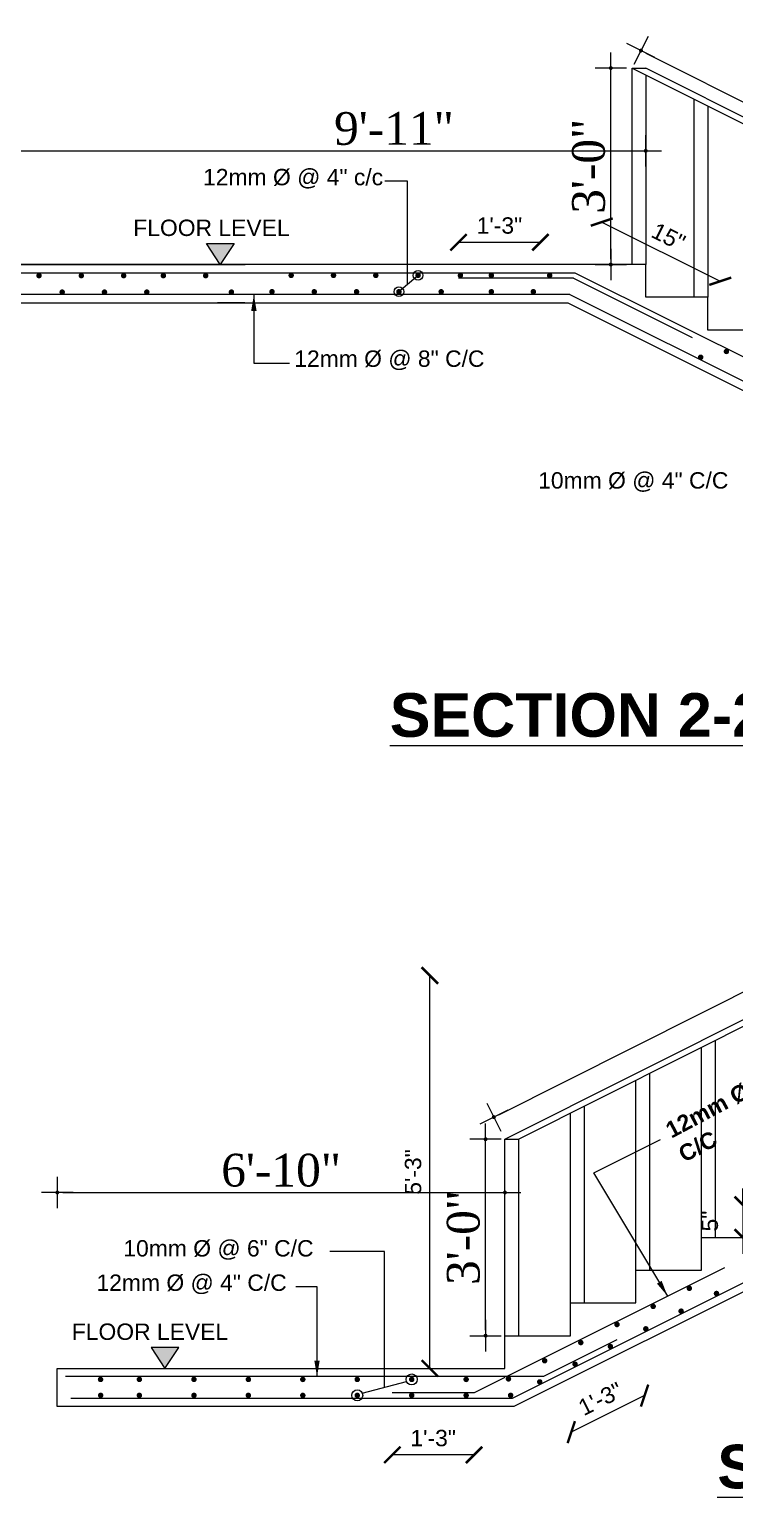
# Model space of a CAD drawing. Header units: inches. Extents: x -98933 to 1585249, y -3352739 to 192771.
# Drawn here: x 65648.6 to 65777.8, y 49951.2 to 50221 of the extents above; entities that cross this region are included whole.
import ezdxf

# ---------------------------------------------------------------- set-up
doc = ezdxf.new("R2010")
doc.units = ezdxf.units.IN
doc.header["$MEASUREMENT"] = 0
doc.header["$PDMODE"] = 35
doc.layers.get('0').update_dxf_attribs({"lineweight": 0})
doc.layers.get('Defpoints').update_dxf_attribs({"lineweight": 0})
for name, color, linetype, lineweight in [('DIM', 7, 'Continuous', 0), ('Dimen', 252, 'Continuous', 18), ('HATCH', 252, 'Continuous', 0), ('Layer1', 134, 'Continuous', 0), ('Masjid', 222, 'Continuous', 0), ('ROD', 10, 'Continuous', 0), ('Stair', 171, 'Continuous', 0), ('TAXT', 7, 'Continuous', 0), ('Text', 7, 'Continuous', 0)]:
    doc.layers.add(name, color=color, linetype=linetype, lineweight=lineweight)
doc.layers.add('SRAIRTEXT', color=7, linetype='Continuous')
doc.styles.add('AA', font='arial.ttf')
doc.styles.add('ARIAL', font='times.ttf')
doc.styles.get("Standard").update_dxf_attribs({"font": 'arialbd.ttf', "height": 24})
doc.styles.add('SX', font='arial.ttf')
doc.dimstyles.new('1-4', dxfattribs={"dimtxt": 20, "dimasz": 4, "dimexe": 3, "dimexo": 3, "dimgap": 0.25, "dimtad": 1, "dimdec": 1, "dimzin": 3, "dimdsep": 46, "dimlunit": 4, "dimtxsty": 'Standard', "dimblk": 'errrre', "dimcen": 4, "dimse1": 1, "dimse2": 1, "dimclrd": 256, "dimclre": 256, "dimclrt": 7, "dimadec": 0, "dimazin": 0, "dimtfac": 0.9, "dimtdec": 1, "dimtix": 1, "dimtmove": 2, "dimatfit": 3, "dimfxl": 3, "dimtolj": 1, "dimtzin": 0, "dimlwd": -1, "dimlwe": -1, "dimarcsym": 0})
doc.dimstyles.new('DIM1', dxfattribs={"dimtxt": 15, "dimasz": 24, "dimexe": 0, "dimexo": 0, "dimgap": 20, "dimtad": 0, "dimdec": 0, "dimzin": 3, "dimdsep": 46, "dimlunit": 3, "dimtxsty": 'SX', "dimblk": 'OPEN30', "dimcen": 0, "dimse1": 1, "dimse2": 1, "dimclrd": 256, "dimclrt": 2, "dimadec": 0, "dimazin": 0, "dimtfac": 1, "dimtdec": 0, "dimtmove": 2, "dimatfit": 0, "dimldrblk": 'OPEN30', "dimfxl": 1, "dimtvp": 1, "dimtolj": 1, "dimtzin": 3, "dimlwd": -1, "dimarcsym": 0})
doc.dimstyles.new('X-SECTION', dxfattribs={"dimtxt": 2, "dimasz": 1.5, "dimexe": 1, "dimexo": 1, "dimgap": 1, "dimtad": 1, "dimdec": 1, "dimzin": 3, "dimdsep": 46, "dimlunit": 4, "dimtxsty": 'Standard', "dimblk1": 'ARCHTICK', "dimblk2": 'ARCHTICK', "dimsah": 1, "dimcen": 0.09375, "dimdle": 1, "dimclrd": 6, "dimclre": 6, "dimclrt": 6, "dimadec": 0, "dimazin": 0, "dimtfac": 1, "dimtdec": 1, "dimtofl": 0, "dimtmove": 1, "dimatfit": 3, "dimfxl": 3, "dimtolj": 1, "dimtzin": 0, "dimlwd": -1, "dimlwe": -1, "dimarcsym": 0})

# ---------------------------------------------------------------- blocks, each defined once
blk = doc.blocks.new('_ArchTick')
at = {"color": 0, "linetype": 'ByBlock', "const_width": 0.15}
blk.add_lwpolyline([(-0.5, -0.5), (0.5, 0.5)], dxfattribs=at)
blk = doc.blocks.new('*D721')
at = {"layer": 'Defpoints', "color": 0, "ltscale": 30, "transparency": 16777216}
for p in [(33293.81, 34074.28), (33320.66, 34073.71), (33315.51, 34063.42)]:
    blk.add_point(p, dxfattribs=at)
at = {"layer": 'TAXT', "ltscale": 30, "transparency": 16777216}
blk.add_line((33298.95, 34084.56), (33320.66, 34073.71), dxfattribs=at)
at = {"layer": 'TAXT', "ltscale": 30, "transparency": 16777216, "xscale": 3, "yscale": 3, "zscale": 3}
for p, rotation in [((33298.95, 34084.56), 153.4349488229143), ((33320.66, 34073.71), 333.4349488229143)]:
    blk.add_blockref('_ArchTick', p, dxfattribs=dict(at, rotation=rotation))
at = {"layer": 'TAXT', "ltscale": 30, "transparency": 16777216, "insert": (33311.17, 34081.87), "char_height": 3, "attachment_point": 5, "rotation": 333.4349, "style": 'SX'}
blk.add_mtext('\\A1;15"', dxfattribs=at)
blk = doc.blocks.new('*D724')
at = {"layer": 'Defpoints', "color": 0, "ltscale": 30, "transparency": 16777216}
for p in [(33287.71, 34080.85), (33272.71, 34074.28), (33287.71, 34074.28)]:
    blk.add_point(p, dxfattribs=at)
at = {"layer": 'TAXT', "ltscale": 30, "transparency": 16777216}
blk.add_line((33272.71, 34080.85), (33287.71, 34080.85), dxfattribs=at)
at = {"layer": 'TAXT', "ltscale": 30, "transparency": 16777216, "xscale": 3, "yscale": 3, "zscale": 3, "rotation": 180}
blk.add_blockref('_ArchTick', (33272.71, 34080.85), dxfattribs=at)
at = {"layer": 'TAXT', "ltscale": 30, "transparency": 16777216, "xscale": 3, "yscale": 3, "zscale": 3}
blk.add_blockref('_ArchTick', (33287.71, 34080.85), dxfattribs=at)
at = {"layer": 'TAXT', "ltscale": 30, "transparency": 16777216, "insert": (33280.21, 34083.91), "char_height": 3, "attachment_point": 5, "style": 'SX'}
blk.add_mtext('\\A1;1\'-3"', dxfattribs=at)
blk = doc.blocks.new('*D725')
at = {"layer": 'Defpoints', "color": 0, "ltscale": 30, "transparency": 16777216}
for p in [(33307.01, 34076.78), (33452.16, 34076.78), (33438.4, 34004.78)]:
    blk.add_point(p, dxfattribs=at)
at = {"layer": 'TAXT', "ltscale": 30, "transparency": 16777216}
blk.add_line((33452.16, 34004.78), (33452.16, 34076.78), dxfattribs=at)
at = {"layer": 'TAXT', "ltscale": 30, "transparency": 16777216, "xscale": 3, "yscale": 3, "zscale": 3}
for p, rotation in [((33452.16, 34076.78), 90), ((33452.16, 34004.78), 270)]:
    blk.add_blockref('_ArchTick', p, dxfattribs=dict(at, rotation=rotation))
at = {"layer": 'TAXT', "ltscale": 30, "transparency": 16777216, "insert": (33449.09, 34040.78), "char_height": 3, "attachment_point": 5, "rotation": 90, "style": 'SX'}
blk.add_mtext('\\A1;5\'-3"', dxfattribs=at)
blk = doc.blocks.new('*D714')
at = {"layer": 'Defpoints', "color": 0, "ltscale": 30, "transparency": 16777216}
for p in [(33301.7, 33879.7), (33288.28, 33872.99), (33293.37, 33862.81)]:
    blk.add_point(p, dxfattribs=at)
at = {"layer": 'TAXT', "ltscale": 30, "transparency": 16777216}
blk.add_line((33306.79, 33869.51), (33293.37, 33862.81), dxfattribs=at)
at = {"layer": 'TAXT', "ltscale": 30, "transparency": 16777216, "xscale": 3, "yscale": 3, "zscale": 3}
for p, rotation in [((33306.79, 33869.51), 26.56505117707803), ((33293.37, 33862.81), 206.565051177078)]:
    blk.add_blockref('_ArchTick', p, dxfattribs=dict(at, rotation=rotation))
at = {"layer": 'TAXT', "ltscale": 30, "transparency": 16777216, "insert": (33298.71, 33868.9), "char_height": 3, "attachment_point": 5, "rotation": 26.5651, "style": 'SX'}
blk.add_mtext('\\A1;1\'-3"', dxfattribs=at)
blk = doc.blocks.new('*D715')
at = {"layer": 'Defpoints', "color": 0, "ltscale": 30, "transparency": 16777216}
for p in [(33260.57, 33869.99), (33275.57, 33869.99), (33260.57, 33858.65)]:
    blk.add_point(p, dxfattribs=at)
at = {"layer": 'TAXT', "ltscale": 30, "transparency": 16777216}
blk.add_line((33275.57, 33858.65), (33260.57, 33858.65), dxfattribs=at)
at = {"layer": 'TAXT', "ltscale": 30, "transparency": 16777216, "xscale": 3, "yscale": 3, "zscale": 3, "rotation": 180}
blk.add_blockref('_ArchTick', (33260.57, 33858.65), dxfattribs=at)
at = {"layer": 'TAXT', "ltscale": 30, "transparency": 16777216, "xscale": 3, "yscale": 3, "zscale": 3}
blk.add_blockref('_ArchTick', (33275.57, 33858.65), dxfattribs=at)
at = {"layer": 'TAXT', "ltscale": 30, "transparency": 16777216, "insert": (33268.07, 33861.71), "char_height": 3, "attachment_point": 5, "style": 'SX'}
blk.add_mtext('\\A1;1\'-3"', dxfattribs=at)
blk = doc.blocks.new('*D717')
at = {"layer": 'Defpoints', "color": 0, "ltscale": 30, "transparency": 16777216}
for p in [(33267.46, 33946.49), (33412.6, 33946.49), (33281.22, 33874.49)]:
    blk.add_point(p, dxfattribs=at)
at = {"layer": 'TAXT', "ltscale": 30, "transparency": 16777216}
blk.add_line((33267.46, 33874.49), (33267.46, 33946.49), dxfattribs=at)
at = {"layer": 'TAXT', "ltscale": 30, "transparency": 16777216, "xscale": 3, "yscale": 3, "zscale": 3}
for p, rotation in [((33267.46, 33946.49), 90), ((33267.46, 33874.49), 270)]:
    blk.add_blockref('_ArchTick', p, dxfattribs=dict(at, rotation=rotation))
at = {"layer": 'TAXT', "ltscale": 30, "transparency": 16777216, "insert": (33264.4, 33910.49), "char_height": 3, "attachment_point": 5, "rotation": 90, "style": 'SX'}
blk.add_mtext('\\A1;5\'-3"', dxfattribs=at)
blk = doc.blocks.new('*D720')
at = {"layer": 'Defpoints', "color": 0, "ltscale": 30, "transparency": 16777216}
for p in [(33329.22, 33904.49), (33324.78, 33898.49), (33329.22, 33898.49)]:
    blk.add_point(p, dxfattribs=at)
at = {"layer": 'TAXT', "ltscale": 30, "transparency": 16777216}
for p, q in [((33324.78, 33904.49), (33324.78, 33907.49)), ((33324.78, 33904.49), (33324.78, 33898.49)), ((33324.78, 33898.49), (33324.78, 33895.49))]:
    blk.add_line(p, q, dxfattribs=at)
at = {"layer": 'TAXT', "ltscale": 30, "transparency": 16777216, "xscale": 3, "yscale": 3, "zscale": 3}
for p, rotation in [((33324.78, 33904.49), 270), ((33324.78, 33898.49), 90)]:
    blk.add_blockref('_ArchTick', p, dxfattribs=dict(at, rotation=rotation))
at = {"layer": 'TAXT', "ltscale": 30, "transparency": 16777216, "insert": (33318.76, 33901.49), "char_height": 3, "attachment_point": 5, "rotation": 90, "style": 'SX'}
blk.add_mtext('\\A1;5"', dxfattribs=at)
blk = doc.blocks.new('dd')
at = {"layer": 'Dimen'}
for p, q in [((0, -2.88), (0, 2.88)), ((-2.88, 0), (2.88, 0))]:
    blk.add_line(p, q, dxfattribs=at)
at = {"layer": 'Dimen', "const_width": 0.36}
blk.add_lwpolyline([(-0.18, 0, 1), (0.18, 0, 1)], format="xyb", close=True, dxfattribs=at)
blk = doc.blocks.new('*D753')
at = {"layer": 'Defpoints', "color": 0, "ltscale": 30, "transparency": 16777216}
for p in [(33304.51, 34112.78), (33437.51, 34049.99), (33435.9, 34046.78)]:
    blk.add_point(p, dxfattribs=at)
at = {"layer": 'TAXT', "ltscale": 30, "transparency": 16777216}
blk.add_line((33307.02, 34115.54), (33436.62, 34050.44), dxfattribs=at)
for p, rotation in [((33306.13, 34115.99), 153.3277114380995), ((33437.51, 34049.99), 333.3277114380995)]:
    blk.add_blockref('dd', p, dxfattribs=dict(at, rotation=rotation))
at = {"layer": 'TAXT', "ltscale": 30, "transparency": 16777216, "insert": (33373.64, 34086.61), "char_height": 6, "attachment_point": 5, "rotation": 333.3277, "style": 'ARIAL'}
blk.add_mtext('\\A1;12\'-3"', dxfattribs=at)
blk = doc.blocks.new('J')
at = {"layer": 'Masjid', "color": 7}
blk.add_lwpolyline([(-12, 0), (12, 0), (12, 48), (-12, 48)], close=True, dxfattribs=at)
for points in [[(0, 48, 0.250732), (-2.27, 42, -0.982957)], [(0, 48, -0.250732), (2.27, 42, 0.982957)], [(-2.27, 42, 0.22816), (-12, 24, -0.061948)], [(2.27, 42, -0.22816), (12, 24, 0.061948)]]:
    blk.add_lwpolyline(points, format="xyb", dxfattribs=at)
blk = doc.blocks.new('errrre')
at = {"layer": 'DIM'}
blk.add_blockref('J', (11664.62, 6372.975), dxfattribs=at)
blk = doc.blocks.new('*D754')
at = {"layer": 'Defpoints', "color": 0, "ltscale": 30, "transparency": 16777216}
for p in [(33300.61, 34112.78), (33304.51, 34112.78), (33304.51, 34076.78)]:
    blk.add_point(p, dxfattribs=at)
at = {"layer": 'TAXT', "ltscale": 30, "transparency": 16777216}
blk.add_line((33300.61, 34077.78), (33300.61, 34111.78), dxfattribs=at)
for p, rotation in [((33300.61, 34112.78), 90), ((33300.61, 34076.78), 270)]:
    blk.add_blockref('dd', p, dxfattribs=dict(at, rotation=rotation))
at = {"layer": 'TAXT', "ltscale": 30, "transparency": 16777216, "insert": (33296.56, 34094.78), "char_height": 6, "attachment_point": 5, "rotation": 90, "style": 'ARIAL'}
blk.add_mtext('\\A1;3\'-0"', dxfattribs=at)
blk = doc.blocks.new('*D755')
at = {"layer": 'Defpoints', "color": 0, "ltscale": 30, "transparency": 16777216}
for p in [(33277.67, 33916.49), (33281.22, 33916.49), (33281.22, 33880.49)]:
    blk.add_point(p, dxfattribs=at)
at = {"layer": 'TAXT', "ltscale": 30, "transparency": 16777216}
blk.add_line((33277.67, 33881.49), (33277.67, 33915.49), dxfattribs=at)
for p, rotation in [((33277.67, 33916.49), 90), ((33277.67, 33880.49), 270)]:
    blk.add_blockref('dd', p, dxfattribs=dict(at, rotation=rotation))
at = {"layer": 'TAXT', "ltscale": 30, "transparency": 16777216, "insert": (33273.62, 33898.49), "char_height": 6, "attachment_point": 5, "rotation": 90, "style": 'ARIAL'}
blk.add_mtext('\\A1;3\'-0"', dxfattribs=at)
blk = doc.blocks.new('*D756')
at = {"layer": 'Defpoints', "color": 0, "ltscale": 30, "transparency": 16777216}
for p in [(33410.57, 33986.54), (33412.6, 33982.49), (33281.22, 33916.49)]:
    blk.add_point(p, dxfattribs=at)
at = {"layer": 'TAXT', "ltscale": 30, "transparency": 16777216}
blk.add_line((33280.08, 33920.99), (33409.68, 33986.09), dxfattribs=at)
for p, rotation in [((33410.57, 33986.54), 26.67228856190049), ((33279.19, 33920.54), 206.6722885619005)]:
    blk.add_blockref('dd', p, dxfattribs=dict(at, rotation=rotation))
at = {"layer": 'TAXT', "ltscale": 30, "transparency": 16777216, "insert": (33343.06, 33957.16), "char_height": 6, "attachment_point": 5, "rotation": 26.6723, "style": 'ARIAL'}
blk.add_mtext('\\A1;12\'-3"', dxfattribs=at)
blk = doc.blocks.new('*D763')
at = {"layer": 'Defpoints', "color": 0, "ltscale": 30, "transparency": 16777216}
for p in [(33281.22, 33906.73), (33199.22, 33874.49), (33281.22, 33874.49)]:
    blk.add_point(p, dxfattribs=at)
at = {"layer": 'TAXT', "ltscale": 30, "transparency": 16777216}
blk.add_line((33200.22, 33906.73), (33280.22, 33906.73), dxfattribs=at)
at = {"layer": 'TAXT', "ltscale": 30, "transparency": 16777216, "rotation": 180}
blk.add_blockref('dd', (33199.22, 33906.73), dxfattribs=at)
at = {"layer": 'TAXT', "ltscale": 30, "transparency": 16777216}
blk.add_blockref('dd', (33281.22, 33906.73), dxfattribs=at)
at = {"layer": 'TAXT', "ltscale": 30, "transparency": 16777216, "insert": (33240.22, 33910.78), "char_height": 6, "attachment_point": 5, "style": 'ARIAL'}
blk.add_mtext('\\A1;6\'-10"', dxfattribs=at)
blk = doc.blocks.new('*D764')
at = {"layer": 'Defpoints', "color": 0, "ltscale": 30, "transparency": 16777216}
for p in [(33307.01, 34097.61), (33187.95, 34076.78), (33307.01, 34076.78)]:
    blk.add_point(p, dxfattribs=at)
at = {"layer": 'TAXT', "ltscale": 30, "transparency": 16777216}
blk.add_line((33188.95, 34097.61), (33306.01, 34097.61), dxfattribs=at)
at = {"layer": 'TAXT', "ltscale": 30, "transparency": 16777216, "rotation": 180}
blk.add_blockref('dd', (33187.95, 34097.61), dxfattribs=at)
at = {"layer": 'TAXT', "ltscale": 30, "transparency": 16777216}
blk.add_blockref('dd', (33307.01, 34097.61), dxfattribs=at)
at = {"layer": 'TAXT', "ltscale": 30, "transparency": 16777216, "insert": (33260.89, 34101.67), "char_height": 6, "attachment_point": 5, "style": 'ARIAL'}
blk.add_mtext('\\A1;9\'-11"', dxfattribs=at)
blk = doc.blocks.new('A$C482318BE')
at = {"layer": 'HATCH', "ltscale": 50}
for points in [[(1075.07, 31.14), (1077.6, 34.98), (1072.53, 34.98)], [(1064.95, -171.15), (1062.42, -167.31), (1067.49, -167.31)]]:
    blk.add_hatch(color=256, dxfattribs=at).paths.add_polyline_path(points)
at = {"layer": 'DIM'}
for p, q in [((1109.39, 46.44), (1105.23, 46.44)), ((1109.39, 27.62), (1109.39, 46.44)), ((1111.32, 29.15), (1107.8, 26.15)), ((1101.09, -175.66), (1109.19, -173.52))]:
    blk.add_line(p, q, dxfattribs=at)
blk.add_lwpolyline([(1105.14, -174.59), (1105.14, -149.74), (1095.12, -149.74)], dxfattribs=at)
for centre in [(1111.32, 29.15), (1107.8, 26.15)]:
    blk.add_circle(centre, 0.886, dxfattribs=at)
at = {"layer": 'DIM', "ltscale": 5}
for centre in [(1110.15, -173.17), (1100.17, -176.09)]:
    blk.add_circle(centre, 1.01, dxfattribs=at)
at = {"layer": 'HATCH', "ltscale": 50}
for points in [[(1072.53, 34.98), (1077.6, 34.98), (1075.07, 31.14), (1075.07, 31.14)], [(1067.49, -167.31), (1062.42, -167.31), (1064.95, -171.15), (1064.95, -171.15)]]:
    blk.add_lwpolyline(points, close=True, dxfattribs=at)
at = {"layer": 'ROD'}
for p, q in [((1033.96, 29.64), (1140.05, 29.64)), ((1139.81, 28.64), (1118.72, 28.64)), ((1139.81, 28.64), (1161.52, 17.78)), ((1140.05, 29.64), (1203.93, -2.3)), ((1139.11, 25.64), (1033.85, 25.64)), ((1139.11, 25.64), (1283.11, -46.36)), ((1272.53, -104.65), (1128.53, -176.65)), ((1167.46, -152.71), (1127.58, -172.65)), ((1147.71, -165.94), (1134.29, -172.65)), ((1134.29, -172.65), (1046.73, -172.65)), ((1127.23, -172.83), (1121.58, -175.65)), ((1128.53, -176.65), (1047.69, -176.65)), ((1121.58, -175.65), (1106.58, -175.65))]:
    blk.add_line(p, q, dxfattribs=at)
at = {"layer": 'ROD', "const_width": 0.5}
for points in [[(1041.63, 29.1, -1), (1042.13, 29.1, -1)], [(1049.38, 29.1, -1), (1049.88, 29.1, -1)], [(1057.13, 29.1, -1), (1057.63, 29.1, -1)], [(1064.41, 29.1, -1), (1064.91, 29.1, -1)], [(1072.16, 29.1, -1), (1072.66, 29.1, -1)], [(1087.82, 29.15, -1), (1088.32, 29.15, -1)], [(1095.57, 29.15, -1), (1096.07, 29.15, -1)], [(1103.32, 29.15, -1), (1103.82, 29.15, -1)], [(1111.07, 29.15, -1), (1111.57, 29.15, -1)], [(1118.82, 29.15, -1), (1119.32, 29.15, -1)], [(1124.49, 29.15, -1), (1124.99, 29.15, -1)], [(1135.67, 29.13, -1), (1135.17, 29.13, -1)], [(1045.87, 26.09, -1), (1046.37, 26.09, -1)], [(1053.62, 26.09, -1), (1054.12, 26.09, -1)], [(1061.37, 26.09, -1), (1061.87, 26.09, -1)], [(1076.87, 26.09, -1), (1077.37, 26.09, -1)], [(1084.3, 26.15, -1), (1084.8, 26.15, -1)], [(1092.05, 26.15, -1), (1092.55, 26.15, -1)], [(1099.8, 26.15, -1), (1100.3, 26.15, -1)], [(1107.55, 26.15, -1), (1108.05, 26.15, -1)], [(1115.3, 26.15, -1), (1115.8, 26.15, -1)], [(1124.49, 26.15, -1), (1124.99, 26.15, -1)], [(1132.18, 26.15, -1), (1132.68, 26.15, -1)], [(1162.83, 14.15, -1), (1163.33, 14.15, -1)], [(1167.55, 15.21, -1), (1168.05, 15.21, -1)], [(1161.25, -156.46, 1), (1160.75, -156.46, 1)], [(1166.23, -157.42, 1), (1165.73, -157.42, 1)], [(1154.63, -159.78, 1), (1154.13, -159.78, 1)], [(1159.75, -160.66, 1), (1159.25, -160.66, 1)], [(1148, -163.1, 1), (1147.5, -163.1, 1)], [(1153.28, -163.9, 1), (1152.78, -163.9, 1)], [(1141.37, -166.42, 1), (1140.87, -166.42, 1)], [(1146.8, -167.14, 1), (1146.3, -167.14, 1)], [(1134.75, -169.75, 1), (1134.25, -169.75, 1)], [(1140.33, -170.38, 1), (1139.83, -170.38, 1)], [(1128.12, -173.07, 1), (1127.62, -173.07, 1)], [(1053.4, -173.17, 1), (1052.9, -173.17, 1)], [(1060.51, -173.17, 1), (1060.01, -173.17, 1)], [(1070.51, -173.17, 1), (1070.01, -173.17, 1)], [(1080.48, -173.17, 1), (1079.98, -173.17, 1)], [(1090.45, -173.17, 1), (1089.95, -173.17, 1)], [(1100.42, -173.17, 1), (1099.92, -173.17, 1)], [(1110.4, -173.17, 1), (1109.9, -173.17, 1)], [(1120.37, -173.17, 1), (1119.87, -173.17, 1)], [(1133.85, -173.62, 1), (1133.35, -173.62, 1)], [(1053.42, -176.09, 1), (1052.92, -176.09, 1)], [(1060.51, -176.09, 1), (1060.01, -176.09, 1)], [(1070.51, -176.09, 1), (1070.01, -176.09, 1)], [(1080.48, -176.09, 1), (1079.98, -176.09, 1)], [(1090.45, -176.09, 1), (1089.95, -176.09, 1)], [(1100.42, -176.09, 1), (1099.92, -176.09, 1)], [(1110.4, -176.09, 1), (1109.9, -176.09, 1)], [(1120.37, -176.09, 1), (1119.87, -176.09, 1)], [(1128.51, -176.09, 1), (1128.01, -176.09, 1)]]:
    blk.add_lwpolyline(points, format="xyb", close=True, dxfattribs=at)
at = {"layer": 'Stair'}
for p, q in [((1033.85, 24.14), (1081.54, 24.14)), ((1074.59, 24.14), (1138.75, 24.14))]:
    blk.add_line(p, q, dxfattribs=at)
for points in [[(1153.02, 31.14), (1033.96, 31.14), (1079.66, 31.14)], [(1153.02, 25.14), (1153.02, 31.14), (1141.64, 31.14)], [(1164.4, 19.14), (1164.4, 25.14), (1153.02, 25.14)], [(1079.55, 24.14), (1074.59, 24.14)], [(1138.75, 24.14), (1282.75, -47.86), (1366.4, -47.86)], [(1366.4, -47.86), (1366.4, -40.86), (1284.4, -40.86), (1284.4, -34.86), (1272.4, -34.86), (1272.4, -28.86), (1260.4, -28.86), (1260.4, -22.86), (1248.4, -22.86), (1248.4, -16.86), (1236.4, -16.86), (1236.4, -10.86), (1224.4, -10.86), (1224.4, -4.86), (1212.4, -4.86), (1212.4, 1.14), (1200.4, 1.14), (1200.4, 7.14), (1188.4, 7.14), (1188.4, 13.14), (1176.4, 13.14), (1176.4, 19.14), (1164.4, 19.14)], [(1272.88, -106.15), (1128.88, -178.15), (1045.23, -178.15)], [(1045.23, -178.15), (1045.23, -171.15), (1127.23, -171.15), (1127.23, -165.15), (1139.23, -165.15), (1139.23, -159.15), (1151.23, -159.15), (1151.23, -153.15), (1163.23, -153.15), (1163.23, -147.15), (1175.23, -147.15), (1175.23, -141.15), (1187.23, -141.15), (1187.23, -135.15), (1199.23, -135.15), (1199.23, -129.15), (1211.23, -129.15), (1211.23, -123.15), (1223.23, -123.15), (1223.23, -117.15), (1235.23, -117.15), (1235.23, -111.15), (1247.23, -111.15)]]:
    blk.add_lwpolyline(points, dxfattribs=at)
at = {"layer": 'TAXT', "ltscale": 30}
for p, q in [((1150.52, 31.14), (1150.52, 67.14)), ((1150.52, 67.14), (1153.02, 67.14)), ((1150.52, 67.14), (1281.9, 1.14)), ((1284.4, 1.14), (1153.02, 67.14)), ((1153.02, 65.88), (1153.02, 31.14)), ((1161.9, 25.14), (1161.9, 61.42)), ((1164.4, 60.16), (1164.4, 25.14)), ((1127.23, -129.15), (1258.61, -63.15)), ((1129.73, -129.15), (1261.11, -63.15)), ((1163.23, -147.15), (1163.23, -112.32)), ((1165.73, -111.07), (1165.73, -147.15)), ((1151.23, -153.15), (1151.23, -118.35)), ((1153.73, -117.15), (1153.73, -153.15)), ((1141.73, -123.15), (1141.73, -159.15)), ((1139.23, -159.15), (1139.23, -124.38)), ((1127.23, -165.15), (1127.23, -129.15)), ((1127.23, -129.15), (1129.73, -129.15)), ((1129.73, -129.15), (1129.73, -165.15))]:
    blk.add_line(p, q, dxfattribs=at)
at = {"layer": 'SRAIRTEXT', "ltscale": 0.1, "insert": (1156.31, -126.41), "char_height": 3, "width": 29.2653, "attachment_point": 1, "rotation": 27.999}
blk.add_mtext('12mm %%C @ 4" C/C   ', dxfattribs=at)
at = {"layer": 'TAXT', "linetype": 'Continuous', "ltscale": 5, "style": 'AA'}
for s, p in [('12mm %%C @ 4" c/c', (1071.93, 45.66)), ('FLOOR LEVEL', (1059.14, 36.37)), ('12mm %%C @ 8" C/C', (1088.63, 12.39)), ('10mm %%C @ 4" C/C', (1133.31, -9.92)), ('10mm %%C @ 6" C/C', (1057.32, -150.64)), ('12mm %%C @ 4" C/C', (1052.4, -156.94)), ('FLOOR LEVEL', (1047.88, -165.92))]:
    blk.add_text(s, height=3, dxfattribs=at).set_placement(p)
at = {"layer": 'Text'}
for s, p in [("%%USECTION 2-2' (%%U2ND FLIGHT %%U)", (1106.13, -55.41)), ("%%USECTION 1-1' ( %%U1ST FLIGHT %%U)", (1166.13, -193.13))]:
    blk.add_text(s, height=8, dxfattribs=at).set_placement(p)
at = {"layer": 'TAXT', "ltscale": 30}
for p1, p2, distance, dimstyle, override, picture, middle in [((1150.52, 67.14), (1281.9, 1.14), 3.6, '1-4', {"dimtxt": 10, "dimfxl": 4, "dimarcsym": 1}, '*D753', (1219.65, 40.97)), ((1150.52, 31.14), (1150.52, 67.14), 3.9, '1-4', {"dimtxt": 10, "dimfxl": 4, "dimarcsym": 1}, '*D754', (1142.57, 49.14)), ((1118.72, 28.64), (1133.72, 28.64), 6.57, 'DIM1', {"dimtxt": 3, "dimasz": 3, "dimgap": 3, "dimlunit": 4, "dimblk": 'ArchTick', "dimclrt": 256, "dimfxl": 4, "dimarcsym": 1}, '*D724', (1126.22, 38.27)), ((1127.23, -129.15), (1258.61, -63.15), 4.53, '1-4', {"dimtxt": 10, "dimfxl": 4, "dimarcsym": 1}, '*D756', (1189.07, -88.48)), ((1127.23, -165.15), (1127.23, -129.15), 3.55, '1-4', {"dimtxt": 10, "dimfxl": 4, "dimarcsym": 1}, '*D755', (1119.63, -147.15)), ((1147.71, -165.94), (1134.29, -172.65), 11.39, 'DIM1', {"dimtxt": 3, "dimasz": 3, "dimgap": 3, "dimlunit": 4, "dimblk": 'ArchTick', "dimclrt": 256, "dimfxl": 4, "dimarcsym": 1}, '*D714', (1144.72, -176.74)), ((1121.58, -175.65), (1106.58, -175.65), 11.34, 'DIM1', {"dimtxt": 3, "dimasz": 3, "dimgap": 3, "dimlunit": 4, "dimblk": 'ArchTick', "dimclrt": 256, "dimfxl": 4, "dimarcsym": 1}, '*D715', (1114.08, -183.93))]:
    dim = blk.add_aligned_dim(p1=p1, p2=p2, distance=distance, dimstyle=dimstyle, override=override, dxfattribs=at)
    dim.commit()
    dim.dimension.update_dxf_attribs({"geometry": picture, "text_midpoint": middle, "insert": (-32153.99, -34045.64)})
for base, p1, p2, picture, middle in [((1153.02, 51.97), (1033.96, 31.14), (1153.02, 31.14), '*D764', (1106.9, 51.97)), ((1127.23, -138.91), (1045.23, -171.15), (1127.23, -171.15), '*D763', (1086.23, -138.91))]:
    dim = blk.add_linear_dim(base=base, p1=p1, p2=p2, dimstyle='1-4', override={"dimtxt": 10, "dimfxl": 4, "dimarcsym": 1}, dxfattribs=at)
    dim.commit()
    dim.dimension.update_dxf_attribs({"geometry": picture, "text_midpoint": middle, "dimtype": 128, "insert": (-32153.99, -34045.64)})
dim = blk.add_aligned_dim(p1=(1139.81, 28.64), p2=(1161.52, 17.78), distance=11.5, text='15"', dimstyle='DIM1', override={"dimtxt": 3, "dimasz": 3, "dimgap": 3, "dimlunit": 4, "dimblk": 'ArchTick', "dimclrt": 256, "dimfxl": 4, "dimarcsym": 1}, dxfattribs=at)
dim.commit()
dim.dimension.update_dxf_attribs({"geometry": '*D721', "text_midpoint": (1157.18, 36.23), "insert": (-32153.99, -34045.64)})
for base, p1, p2, text, picture, middle in [((1298.16, 31.14), (1284.4, -40.86), (1153.02, 31.14), '5\'-3"', '*D725', (1295.1, -4.86)), ((1113.47, -99.15), (1127.23, -171.15), (1258.61, -99.15), '5\'-3"', '*D717', (1110.4, -135.15)), ((1170.79, -147.15), (1175.23, -141.15), (1175.23, -147.15), '5"', '*D720', (1164.76, -144.15))]:
    dim = blk.add_linear_dim(base=base, p1=p1, p2=p2, angle=90, text=text, dimstyle='DIM1', override={"dimtxt": 3, "dimasz": 3, "dimgap": 3, "dimlunit": 4, "dimblk": 'ArchTick', "dimclrt": 256, "dimfxl": 4, "dimarcsym": 1}, dxfattribs=at)
    dim.commit()
    dim.dimension.update_dxf_attribs({"geometry": picture, "text_midpoint": middle, "insert": (-32153.99, -34045.64)})
at = {"layer": 'DIM'}
for points in [[(1081.24, 25.64), (1081.24, 13.07), (1087.75, 13.07)], [(1157.04, -157.93), (1143.53, -135.31), (1155.73, -129.2)], [(1092.8, -172.7), (1092.8, -156.2), (1088.93, -156.2)]]:
    blk.add_leader(points, dimstyle='X-SECTION', override={"dimasz": 3, "dimtad": 0}, dxfattribs=at)

msp = doc.modelspace()

# ---------------------------------------------------------------- block references
at = {"layer": 'Layer1', "color": 2, "ltscale": 30}
msp.add_blockref('A$C482318BE', (64608.49, 50146.76), dxfattribs=at)

doc.saveas('drawing.dxf')
